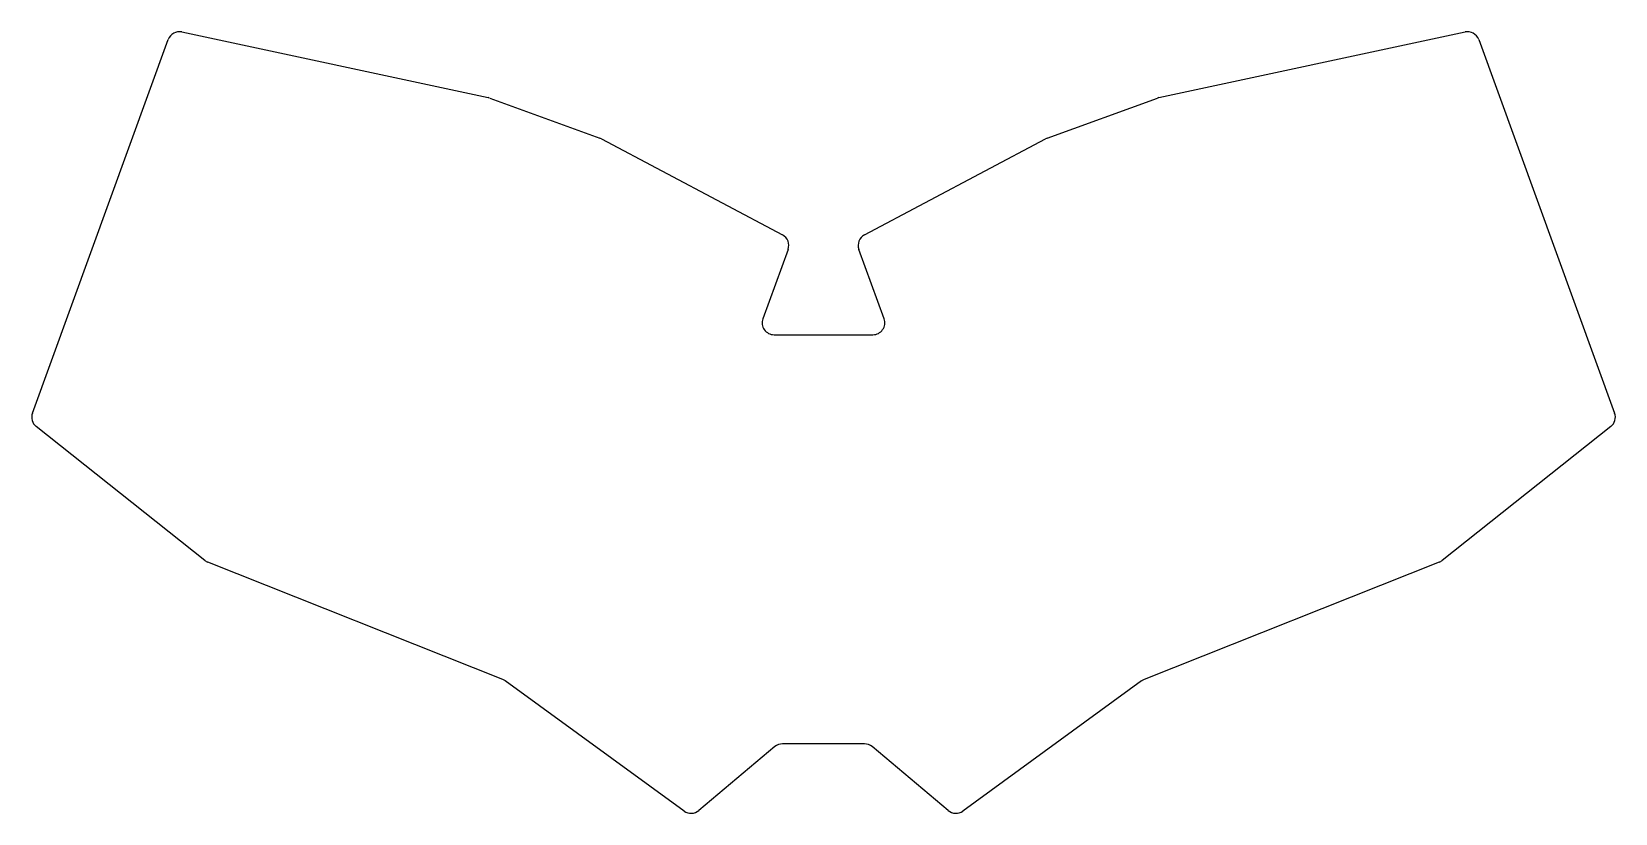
# Model space of a CAD drawing. Header units: millimetres. Extents: x 53 to 320, y -184 to -52.
import ezdxf

# ---------------------------------------------------------------- set-up
doc = ezdxf.new("R2010")
doc.units = ezdxf.units.MM

msp = doc.modelspace()

# ---------------------------------------------------------------- linework, layer by layer
for p, q in [((78.58, -52.29), (130.05, -63.32)), ((242.85, -63.32), (294.32, -52.29)), ((53.43, -116.35), (76.28, -53.56)), ((296.62, -53.56), (319.48, -116.35)), ((130.32, -63.39), (148.85, -70.14)), ((224.05, -70.14), (242.59, -63.39)), ((149.1, -70.25), (179.56, -86.38)), ((193.34, -86.38), (223.8, -70.25)), ((180.5, -88.83), (176.26, -100.49)), ((196.64, -100.49), (192.4, -88.83)), ((178.14, -103.17), (194.76, -103.17)), ((82.43, -141.11), (54.06, -118.6)), ((318.84, -118.6), (290.47, -141.11)), ((132.52, -161.12), (82.93, -141.4)), ((289.97, -141.4), (240.39, -161.12)), ((163.03, -183.22), (132.95, -161.36)), ((239.95, -161.36), (209.88, -183.22)), ((178.29, -172.4), (165.49, -183.14)), ((193.33, -171.93), (179.57, -171.93)), ((207.42, -183.14), (194.62, -172.4))]:
    msp.add_line(p, q)
for centre, start, end in [((78.16, -54.25), 77.9072, 160), ((294.74, -54.25), 20, 102.0928), ((129.63, -65.27), 70, 77.9072), ((243.27, -65.27), 102.0928, 110), ((148.17, -72.02), 62.0928, 70), ((224.74, -72.02), 110, 117.9072), ((178.62, -88.15), 340, 62.0928), ((194.28, -88.15), 117.9072, 200), ((178.14, -101.17), 160, 270), ((194.76, -101.17), 270, 20), ((55.31, -117.03), 160, 231.5651), ((317.6, -117.03), 308.435, 20), ((83.67, -139.54), 231.5651, 248.3118), ((289.23, -139.54), 291.6882, 308.435), ((131.78, -162.98), 53.9848, 68.3118), ((241.13, -162.98), 111.6882, 126.0152), ((179.57, -173.93), 90, 130), ((193.33, -173.93), 50, 90), ((164.2, -181.6), 233.9848, 310), ((208.7, -181.6), 230, 306.0152)]:
    msp.add_arc(centre, 2, start, end)

doc.saveas('drawing.dxf')
